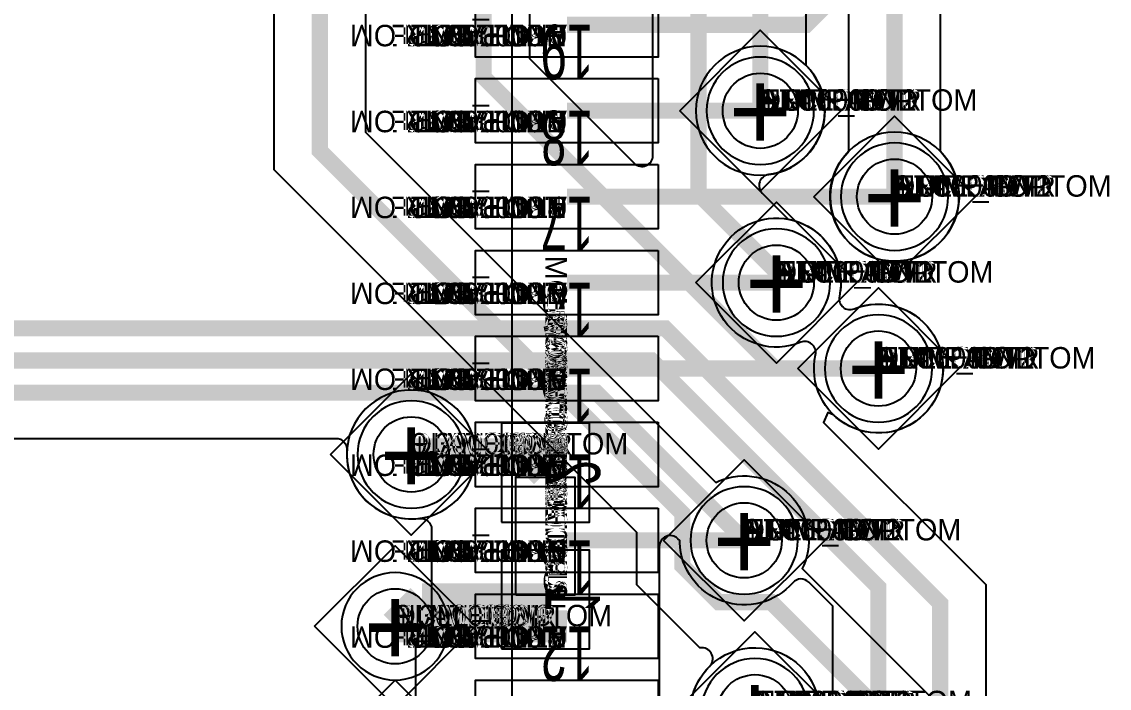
# Model space of a CAD drawing. Extents: x 0 to 323, y 0 to 320.
# Drawn here: x 143.62 to 153.75, y 50.22 to 56.43 of the extents above; entities that cross this region are included whole.
import ezdxf
from ezdxf.enums import TextEntityAlignment as Align

# ---------------------------------------------------------------- set-up
doc = ezdxf.new("R2010")
doc.units = 0
doc.header["$MEASUREMENT"] = 0
doc.layers.get('0').update_dxf_attribs({"linetype": 'CONTINUOUS'})
for name, color, linetype in [('CDN_FIGURES', 7, 'CONTINUOUS'), ('ETCH_BOTTOM', 7, 'CONTINUOUS'), ('ETCH_GND', 3, 'CONTINUOUS'), ('ETCH_INT1', 4, 'CONTINUOUS'), ('ETCH_INT2', 5, 'CONTINUOUS'), ('ETCH_PWR', 6, 'CONTINUOUS'), ('ETCH_TOP', 2, 'CONTINUOUS'), ('MANUFACTURING_NCLEGEND-1-6', 8, 'CONTINUOUS'), ('PACKAGE_GEOMETRY_ASSEMBLY_TOP', 11, 'CONTINUOUS'), ('PACKAGE_GEOMETRY_PIN_NUMBER', 9, 'CONTINUOUS')]:
    doc.layers.add(name, color=color, linetype=linetype)

# ---------------------------------------------------------------- blocks, each defined once
blk = doc.blocks.new('PAD_INFO')
for tag in ['SHAPE_TYPE', 'PAD_HEIGHT', 'PAD_LAYER', 'PAD_TYPE', 'PAD_WIDTH']:
    blk.add_attdef(tag, (0, 0), '', height=0.2)
at = {"flags": 2}
blk.add_attdef('CDN_TYPE', (0, 0), '', height=0.2, dxfattribs=at)
blk = doc.blocks.new('DRILL_INFO')
at = {"flags": 2}
blk.add_attdef('CDN_TYPE', (0, 0), '', height=0.2, dxfattribs=at)
for tag in ['FSHAPE', 'FCHAR', 'DRILL_HEIGHT', 'DIAMETER', 'PLATED', 'DRILL_WIDTH']:
    blk.add_attdef(tag, (0, 0), '', height=0.2)
blk = doc.blocks.new('VIA0700X0300')
at = {"layer": 'ETCH_BOTTOM'}
blk.add_circle((0, 0), 0.35, dxfattribs=at)
at = {"layer": 'ETCH_GND'}
blk.add_circle((0, 0), 0.35, dxfattribs=at)
at = {"layer": 'ETCH_INT1'}
blk.add_circle((0, 0), 0.35, dxfattribs=at)
at = {"layer": 'ETCH_INT2'}
blk.add_circle((0, 0), 0.35, dxfattribs=at)
at = {"layer": 'ETCH_PWR'}
blk.add_circle((0, 0), 0.35, dxfattribs=at)
at = {"layer": 'ETCH_TOP'}
blk.add_circle((0, 0), 0.35, dxfattribs=at)
ref = blk.add_blockref('PAD_INFO', (0, 0))
ref.add_attrib('PAD_LAYER', 'ETCH_TOP', (0, 0), dxfattribs={"height": 0.2})
ref.add_attrib('SHAPE_TYPE', 'NULL', (0, 0), dxfattribs={"height": 0.2})
ref.add_attrib('PAD_TYPE', 'ANTIPAD', (0, 0), dxfattribs={"height": 0.2})
ref.add_attrib('PAD_WIDTH', '0.000000', (0, 0), dxfattribs={"height": 0.2})
ref.add_attrib('PAD_HEIGHT', '0.000000', (0, 0), dxfattribs={"height": 0.2})
ref = blk.add_blockref('PAD_INFO', (0, 0))
ref.add_attrib('PAD_LAYER', 'ETCH_GND', (0, 0), dxfattribs={"height": 0.2})
ref.add_attrib('SHAPE_TYPE', 'NULL', (0, 0), dxfattribs={"height": 0.2})
ref.add_attrib('PAD_TYPE', 'ANTIPAD', (0, 0), dxfattribs={"height": 0.2})
ref.add_attrib('PAD_WIDTH', '0.000000', (0, 0), dxfattribs={"height": 0.2})
ref.add_attrib('PAD_HEIGHT', '0.000000', (0, 0), dxfattribs={"height": 0.2})
ref = blk.add_blockref('PAD_INFO', (0, 0))
ref.add_attrib('PAD_LAYER', 'ETCH_INT1', (0, 0), dxfattribs={"height": 0.2})
ref.add_attrib('SHAPE_TYPE', 'NULL', (0, 0), dxfattribs={"height": 0.2})
ref.add_attrib('PAD_TYPE', 'ANTIPAD', (0, 0), dxfattribs={"height": 0.2})
ref.add_attrib('PAD_WIDTH', '0.000000', (0, 0), dxfattribs={"height": 0.2})
ref.add_attrib('PAD_HEIGHT', '0.000000', (0, 0), dxfattribs={"height": 0.2})
ref = blk.add_blockref('PAD_INFO', (0, 0))
ref.add_attrib('PAD_LAYER', 'ETCH_INT2', (0, 0), dxfattribs={"height": 0.2})
ref.add_attrib('SHAPE_TYPE', 'NULL', (0, 0), dxfattribs={"height": 0.2})
ref.add_attrib('PAD_TYPE', 'ANTIPAD', (0, 0), dxfattribs={"height": 0.2})
ref.add_attrib('PAD_WIDTH', '0.000000', (0, 0), dxfattribs={"height": 0.2})
ref.add_attrib('PAD_HEIGHT', '0.000000', (0, 0), dxfattribs={"height": 0.2})
ref = blk.add_blockref('PAD_INFO', (0, 0))
ref.add_attrib('PAD_LAYER', 'ETCH_PWR', (0, 0), dxfattribs={"height": 0.2})
ref.add_attrib('SHAPE_TYPE', 'NULL', (0, 0), dxfattribs={"height": 0.2})
ref.add_attrib('PAD_TYPE', 'ANTIPAD', (0, 0), dxfattribs={"height": 0.2})
ref.add_attrib('PAD_WIDTH', '0.000000', (0, 0), dxfattribs={"height": 0.2})
ref.add_attrib('PAD_HEIGHT', '0.000000', (0, 0), dxfattribs={"height": 0.2})
ref = blk.add_blockref('PAD_INFO', (0, 0))
ref.add_attrib('PAD_LAYER', 'ETCH_BOTTOM', (0, 0), dxfattribs={"height": 0.2})
ref.add_attrib('SHAPE_TYPE', 'NULL', (0, 0), dxfattribs={"height": 0.2})
ref.add_attrib('PAD_TYPE', 'ANTIPAD', (0, 0), dxfattribs={"height": 0.2})
ref.add_attrib('PAD_WIDTH', '0.000000', (0, 0), dxfattribs={"height": 0.2})
ref.add_attrib('PAD_HEIGHT', '0.000000', (0, 0), dxfattribs={"height": 0.2})
ref = blk.add_blockref('PAD_INFO', (0, 0))
ref.add_attrib('PAD_LAYER', 'ETCH_TOP', (0, 0), dxfattribs={"height": 0.2})
ref.add_attrib('SHAPE_TYPE', 'NULL', (0, 0), dxfattribs={"height": 0.2})
ref.add_attrib('PAD_TYPE', 'THERMAL', (0, 0), dxfattribs={"height": 0.2})
ref.add_attrib('PAD_WIDTH', '0.000000', (0, 0), dxfattribs={"height": 0.2})
ref.add_attrib('PAD_HEIGHT', '0.000000', (0, 0), dxfattribs={"height": 0.2})
ref = blk.add_blockref('PAD_INFO', (0, 0))
ref.add_attrib('PAD_LAYER', 'ETCH_GND', (0, 0), dxfattribs={"height": 0.2})
ref.add_attrib('SHAPE_TYPE', 'NULL', (0, 0), dxfattribs={"height": 0.2})
ref.add_attrib('PAD_TYPE', 'THERMAL', (0, 0), dxfattribs={"height": 0.2})
ref.add_attrib('PAD_WIDTH', '0.000000', (0, 0), dxfattribs={"height": 0.2})
ref.add_attrib('PAD_HEIGHT', '0.000000', (0, 0), dxfattribs={"height": 0.2})
ref = blk.add_blockref('PAD_INFO', (0, 0))
ref.add_attrib('PAD_LAYER', 'ETCH_INT1', (0, 0), dxfattribs={"height": 0.2})
ref.add_attrib('SHAPE_TYPE', 'NULL', (0, 0), dxfattribs={"height": 0.2})
ref.add_attrib('PAD_TYPE', 'THERMAL', (0, 0), dxfattribs={"height": 0.2})
ref.add_attrib('PAD_WIDTH', '0.000000', (0, 0), dxfattribs={"height": 0.2})
ref.add_attrib('PAD_HEIGHT', '0.000000', (0, 0), dxfattribs={"height": 0.2})
ref = blk.add_blockref('PAD_INFO', (0, 0))
ref.add_attrib('PAD_LAYER', 'ETCH_INT2', (0, 0), dxfattribs={"height": 0.2})
ref.add_attrib('SHAPE_TYPE', 'NULL', (0, 0), dxfattribs={"height": 0.2})
ref.add_attrib('PAD_TYPE', 'THERMAL', (0, 0), dxfattribs={"height": 0.2})
ref.add_attrib('PAD_WIDTH', '0.000000', (0, 0), dxfattribs={"height": 0.2})
ref.add_attrib('PAD_HEIGHT', '0.000000', (0, 0), dxfattribs={"height": 0.2})
ref = blk.add_blockref('PAD_INFO', (0, 0))
ref.add_attrib('PAD_LAYER', 'ETCH_PWR', (0, 0), dxfattribs={"height": 0.2})
ref.add_attrib('SHAPE_TYPE', 'NULL', (0, 0), dxfattribs={"height": 0.2})
ref.add_attrib('PAD_TYPE', 'THERMAL', (0, 0), dxfattribs={"height": 0.2})
ref.add_attrib('PAD_WIDTH', '0.000000', (0, 0), dxfattribs={"height": 0.2})
ref.add_attrib('PAD_HEIGHT', '0.000000', (0, 0), dxfattribs={"height": 0.2})
ref = blk.add_blockref('PAD_INFO', (0, 0))
ref.add_attrib('PAD_LAYER', 'ETCH_BOTTOM', (0, 0), dxfattribs={"height": 0.2})
ref.add_attrib('SHAPE_TYPE', 'NULL', (0, 0), dxfattribs={"height": 0.2})
ref.add_attrib('PAD_TYPE', 'THERMAL', (0, 0), dxfattribs={"height": 0.2})
ref.add_attrib('PAD_WIDTH', '0.000000', (0, 0), dxfattribs={"height": 0.2})
ref.add_attrib('PAD_HEIGHT', '0.000000', (0, 0), dxfattribs={"height": 0.2})
ref = blk.add_blockref('PAD_INFO', (0, 0))
ref.add_attrib('PAD_LAYER', 'ETCH_TOP', (0, 0), dxfattribs={"height": 0.2})
ref.add_attrib('SHAPE_TYPE', 'CIRCLE', (0, 0), dxfattribs={"height": 0.2})
ref.add_attrib('PAD_TYPE', 'REGULAR', (0, 0), dxfattribs={"height": 0.2})
ref.add_attrib('PAD_WIDTH', '0.700000', (0, 0), dxfattribs={"height": 0.2})
ref.add_attrib('PAD_HEIGHT', '0.700000', (0, 0), dxfattribs={"height": 0.2})
ref = blk.add_blockref('PAD_INFO', (0, 0))
ref.add_attrib('PAD_LAYER', 'ETCH_GND', (0, 0), dxfattribs={"height": 0.2})
ref.add_attrib('SHAPE_TYPE', 'CIRCLE', (0, 0), dxfattribs={"height": 0.2})
ref.add_attrib('PAD_TYPE', 'REGULAR', (0, 0), dxfattribs={"height": 0.2})
ref.add_attrib('PAD_WIDTH', '0.700000', (0, 0), dxfattribs={"height": 0.2})
ref.add_attrib('PAD_HEIGHT', '0.700000', (0, 0), dxfattribs={"height": 0.2})
ref = blk.add_blockref('PAD_INFO', (0, 0))
ref.add_attrib('PAD_LAYER', 'ETCH_INT1', (0, 0), dxfattribs={"height": 0.2})
ref.add_attrib('SHAPE_TYPE', 'CIRCLE', (0, 0), dxfattribs={"height": 0.2})
ref.add_attrib('PAD_TYPE', 'REGULAR', (0, 0), dxfattribs={"height": 0.2})
ref.add_attrib('PAD_WIDTH', '0.700000', (0, 0), dxfattribs={"height": 0.2})
ref.add_attrib('PAD_HEIGHT', '0.700000', (0, 0), dxfattribs={"height": 0.2})
ref = blk.add_blockref('PAD_INFO', (0, 0))
ref.add_attrib('PAD_LAYER', 'ETCH_INT2', (0, 0), dxfattribs={"height": 0.2})
ref.add_attrib('SHAPE_TYPE', 'CIRCLE', (0, 0), dxfattribs={"height": 0.2})
ref.add_attrib('PAD_TYPE', 'REGULAR', (0, 0), dxfattribs={"height": 0.2})
ref.add_attrib('PAD_WIDTH', '0.700000', (0, 0), dxfattribs={"height": 0.2})
ref.add_attrib('PAD_HEIGHT', '0.700000', (0, 0), dxfattribs={"height": 0.2})
ref = blk.add_blockref('PAD_INFO', (0, 0))
ref.add_attrib('PAD_LAYER', 'ETCH_PWR', (0, 0), dxfattribs={"height": 0.2})
ref.add_attrib('SHAPE_TYPE', 'CIRCLE', (0, 0), dxfattribs={"height": 0.2})
ref.add_attrib('PAD_TYPE', 'REGULAR', (0, 0), dxfattribs={"height": 0.2})
ref.add_attrib('PAD_WIDTH', '0.700000', (0, 0), dxfattribs={"height": 0.2})
ref.add_attrib('PAD_HEIGHT', '0.700000', (0, 0), dxfattribs={"height": 0.2})
ref = blk.add_blockref('PAD_INFO', (0, 0))
ref.add_attrib('PAD_LAYER', 'ETCH_BOTTOM', (0, 0), dxfattribs={"height": 0.2})
ref.add_attrib('SHAPE_TYPE', 'CIRCLE', (0, 0), dxfattribs={"height": 0.2})
ref.add_attrib('PAD_TYPE', 'REGULAR', (0, 0), dxfattribs={"height": 0.2})
ref.add_attrib('PAD_WIDTH', '0.700000', (0, 0), dxfattribs={"height": 0.2})
ref.add_attrib('PAD_HEIGHT', '0.700000', (0, 0), dxfattribs={"height": 0.2})
ref = blk.add_blockref('DRILL_INFO', (0, 0))
ref.add_attrib('DIAMETER', '0.300000', (0, 0), dxfattribs={"height": 0.2})
ref.add_attrib('PLATED', 'PLATED', (0, 0), dxfattribs={"height": 0.2})
ref.add_attrib('FSHAPE', 'DIAMOND', (0, 0), dxfattribs={"height": 0.2})
ref.add_attrib('FCHAR', '+', (0, 0), dxfattribs={"height": 0.2})
ref.add_attrib('DRILL_WIDTH', '1.500000', (0, 0), dxfattribs={"height": 0.2})
ref.add_attrib('DRILL_HEIGHT', '1.500000', (0, 0), dxfattribs={"height": 0.2})
for tag in ['CDN_TYPE', 'PIN']:
    blk.add_attdef(tag, (0, 0), '', height=0.2)
at = {"flags": 2}
for tag in ['PSTKNAME', 'BBV']:
    blk.add_attdef(tag, (0, 0), '', height=0.2, dxfattribs=at)
blk = doc.blocks.new('FIGURE_DIAMOND')
at = {"layer": 'CDN_FIGURES'}
blk.add_lwpolyline([(-0.5, 0), (0, 0.5), (0.5, 0), (0, -0.5)], close=True, dxfattribs=at)
blk = doc.blocks.new('RC1700X0600TS_NS')
at = {"layer": 'ETCH_TOP'}
blk.add_lwpolyline([(-0.85, -0.3), (-0.85, 0.3), (0.85, 0.3), (0.85, -0.3)], close=True, dxfattribs=at)
ref = blk.add_blockref('PAD_INFO', (0, 0))
ref.add_attrib('PAD_LAYER', 'ETCH_TOP', (0, 0), dxfattribs={"height": 0.2})
ref.add_attrib('SHAPE_TYPE', 'NULL', (0, 0), dxfattribs={"height": 0.2})
ref.add_attrib('PAD_TYPE', 'ANTIPAD', (0, 0), dxfattribs={"height": 0.2})
ref.add_attrib('PAD_WIDTH', '0.000000', (0, 0), dxfattribs={"height": 0.2})
ref.add_attrib('PAD_HEIGHT', '0.000000', (0, 0), dxfattribs={"height": 0.2})
ref = blk.add_blockref('PAD_INFO', (0, 0))
ref.add_attrib('PAD_LAYER', 'ETCH_GND', (0, 0), dxfattribs={"height": 0.2})
ref.add_attrib('SHAPE_TYPE', 'NULL', (0, 0), dxfattribs={"height": 0.2})
ref.add_attrib('PAD_TYPE', 'ANTIPAD', (0, 0), dxfattribs={"height": 0.2})
ref.add_attrib('PAD_WIDTH', '0.000000', (0, 0), dxfattribs={"height": 0.2})
ref.add_attrib('PAD_HEIGHT', '0.000000', (0, 0), dxfattribs={"height": 0.2})
ref = blk.add_blockref('PAD_INFO', (0, 0))
ref.add_attrib('PAD_LAYER', 'ETCH_INT1', (0, 0), dxfattribs={"height": 0.2})
ref.add_attrib('SHAPE_TYPE', 'NULL', (0, 0), dxfattribs={"height": 0.2})
ref.add_attrib('PAD_TYPE', 'ANTIPAD', (0, 0), dxfattribs={"height": 0.2})
ref.add_attrib('PAD_WIDTH', '0.000000', (0, 0), dxfattribs={"height": 0.2})
ref.add_attrib('PAD_HEIGHT', '0.000000', (0, 0), dxfattribs={"height": 0.2})
ref = blk.add_blockref('PAD_INFO', (0, 0))
ref.add_attrib('PAD_LAYER', 'ETCH_INT2', (0, 0), dxfattribs={"height": 0.2})
ref.add_attrib('SHAPE_TYPE', 'NULL', (0, 0), dxfattribs={"height": 0.2})
ref.add_attrib('PAD_TYPE', 'ANTIPAD', (0, 0), dxfattribs={"height": 0.2})
ref.add_attrib('PAD_WIDTH', '0.000000', (0, 0), dxfattribs={"height": 0.2})
ref.add_attrib('PAD_HEIGHT', '0.000000', (0, 0), dxfattribs={"height": 0.2})
ref = blk.add_blockref('PAD_INFO', (0, 0))
ref.add_attrib('PAD_LAYER', 'ETCH_PWR', (0, 0), dxfattribs={"height": 0.2})
ref.add_attrib('SHAPE_TYPE', 'NULL', (0, 0), dxfattribs={"height": 0.2})
ref.add_attrib('PAD_TYPE', 'ANTIPAD', (0, 0), dxfattribs={"height": 0.2})
ref.add_attrib('PAD_WIDTH', '0.000000', (0, 0), dxfattribs={"height": 0.2})
ref.add_attrib('PAD_HEIGHT', '0.000000', (0, 0), dxfattribs={"height": 0.2})
ref = blk.add_blockref('PAD_INFO', (0, 0))
ref.add_attrib('PAD_LAYER', 'ETCH_BOTTOM', (0, 0), dxfattribs={"height": 0.2})
ref.add_attrib('SHAPE_TYPE', 'NULL', (0, 0), dxfattribs={"height": 0.2})
ref.add_attrib('PAD_TYPE', 'ANTIPAD', (0, 0), dxfattribs={"height": 0.2})
ref.add_attrib('PAD_WIDTH', '0.000000', (0, 0), dxfattribs={"height": 0.2})
ref.add_attrib('PAD_HEIGHT', '0.000000', (0, 0), dxfattribs={"height": 0.2})
ref = blk.add_blockref('PAD_INFO', (0, 0))
ref.add_attrib('PAD_LAYER', 'ETCH_TOP', (0, 0), dxfattribs={"height": 0.2})
ref.add_attrib('SHAPE_TYPE', 'NULL', (0, 0), dxfattribs={"height": 0.2})
ref.add_attrib('PAD_TYPE', 'THERMAL', (0, 0), dxfattribs={"height": 0.2})
ref.add_attrib('PAD_WIDTH', '0.000000', (0, 0), dxfattribs={"height": 0.2})
ref.add_attrib('PAD_HEIGHT', '0.000000', (0, 0), dxfattribs={"height": 0.2})
ref = blk.add_blockref('PAD_INFO', (0, 0))
ref.add_attrib('PAD_LAYER', 'ETCH_GND', (0, 0), dxfattribs={"height": 0.2})
ref.add_attrib('SHAPE_TYPE', 'NULL', (0, 0), dxfattribs={"height": 0.2})
ref.add_attrib('PAD_TYPE', 'THERMAL', (0, 0), dxfattribs={"height": 0.2})
ref.add_attrib('PAD_WIDTH', '0.000000', (0, 0), dxfattribs={"height": 0.2})
ref.add_attrib('PAD_HEIGHT', '0.000000', (0, 0), dxfattribs={"height": 0.2})
ref = blk.add_blockref('PAD_INFO', (0, 0))
ref.add_attrib('PAD_LAYER', 'ETCH_INT1', (0, 0), dxfattribs={"height": 0.2})
ref.add_attrib('SHAPE_TYPE', 'NULL', (0, 0), dxfattribs={"height": 0.2})
ref.add_attrib('PAD_TYPE', 'THERMAL', (0, 0), dxfattribs={"height": 0.2})
ref.add_attrib('PAD_WIDTH', '0.000000', (0, 0), dxfattribs={"height": 0.2})
ref.add_attrib('PAD_HEIGHT', '0.000000', (0, 0), dxfattribs={"height": 0.2})
ref = blk.add_blockref('PAD_INFO', (0, 0))
ref.add_attrib('PAD_LAYER', 'ETCH_INT2', (0, 0), dxfattribs={"height": 0.2})
ref.add_attrib('SHAPE_TYPE', 'NULL', (0, 0), dxfattribs={"height": 0.2})
ref.add_attrib('PAD_TYPE', 'THERMAL', (0, 0), dxfattribs={"height": 0.2})
ref.add_attrib('PAD_WIDTH', '0.000000', (0, 0), dxfattribs={"height": 0.2})
ref.add_attrib('PAD_HEIGHT', '0.000000', (0, 0), dxfattribs={"height": 0.2})
ref = blk.add_blockref('PAD_INFO', (0, 0))
ref.add_attrib('PAD_LAYER', 'ETCH_PWR', (0, 0), dxfattribs={"height": 0.2})
ref.add_attrib('SHAPE_TYPE', 'NULL', (0, 0), dxfattribs={"height": 0.2})
ref.add_attrib('PAD_TYPE', 'THERMAL', (0, 0), dxfattribs={"height": 0.2})
ref.add_attrib('PAD_WIDTH', '0.000000', (0, 0), dxfattribs={"height": 0.2})
ref.add_attrib('PAD_HEIGHT', '0.000000', (0, 0), dxfattribs={"height": 0.2})
ref = blk.add_blockref('PAD_INFO', (0, 0))
ref.add_attrib('PAD_LAYER', 'ETCH_BOTTOM', (0, 0), dxfattribs={"height": 0.2})
ref.add_attrib('SHAPE_TYPE', 'NULL', (0, 0), dxfattribs={"height": 0.2})
ref.add_attrib('PAD_TYPE', 'THERMAL', (0, 0), dxfattribs={"height": 0.2})
ref.add_attrib('PAD_WIDTH', '0.000000', (0, 0), dxfattribs={"height": 0.2})
ref.add_attrib('PAD_HEIGHT', '0.000000', (0, 0), dxfattribs={"height": 0.2})
ref = blk.add_blockref('PAD_INFO', (0, 0))
ref.add_attrib('PAD_LAYER', 'ETCH_TOP', (0, 0), dxfattribs={"height": 0.2})
ref.add_attrib('SHAPE_TYPE', 'RECTANGLE', (0, 0), dxfattribs={"height": 0.2})
ref.add_attrib('PAD_TYPE', 'REGULAR', (0, 0), dxfattribs={"height": 0.2})
ref.add_attrib('PAD_WIDTH', '1.700000', (0, 0), dxfattribs={"height": 0.2})
ref.add_attrib('PAD_HEIGHT', '0.600000', (0, 0), dxfattribs={"height": 0.2})
ref = blk.add_blockref('PAD_INFO', (0, 0))
ref.add_attrib('PAD_LAYER', 'ETCH_GND', (0, 0), dxfattribs={"height": 0.2})
ref.add_attrib('SHAPE_TYPE', 'NULL', (0, 0), dxfattribs={"height": 0.2})
ref.add_attrib('PAD_TYPE', 'REGULAR', (0, 0), dxfattribs={"height": 0.2})
ref.add_attrib('PAD_WIDTH', '0.000000', (0, 0), dxfattribs={"height": 0.2})
ref.add_attrib('PAD_HEIGHT', '0.000000', (0, 0), dxfattribs={"height": 0.2})
ref = blk.add_blockref('PAD_INFO', (0, 0))
ref.add_attrib('PAD_LAYER', 'ETCH_INT1', (0, 0), dxfattribs={"height": 0.2})
ref.add_attrib('SHAPE_TYPE', 'NULL', (0, 0), dxfattribs={"height": 0.2})
ref.add_attrib('PAD_TYPE', 'REGULAR', (0, 0), dxfattribs={"height": 0.2})
ref.add_attrib('PAD_WIDTH', '0.000000', (0, 0), dxfattribs={"height": 0.2})
ref.add_attrib('PAD_HEIGHT', '0.000000', (0, 0), dxfattribs={"height": 0.2})
ref = blk.add_blockref('PAD_INFO', (0, 0))
ref.add_attrib('PAD_LAYER', 'ETCH_INT2', (0, 0), dxfattribs={"height": 0.2})
ref.add_attrib('SHAPE_TYPE', 'NULL', (0, 0), dxfattribs={"height": 0.2})
ref.add_attrib('PAD_TYPE', 'REGULAR', (0, 0), dxfattribs={"height": 0.2})
ref.add_attrib('PAD_WIDTH', '0.000000', (0, 0), dxfattribs={"height": 0.2})
ref.add_attrib('PAD_HEIGHT', '0.000000', (0, 0), dxfattribs={"height": 0.2})
ref = blk.add_blockref('PAD_INFO', (0, 0))
ref.add_attrib('PAD_LAYER', 'ETCH_PWR', (0, 0), dxfattribs={"height": 0.2})
ref.add_attrib('SHAPE_TYPE', 'NULL', (0, 0), dxfattribs={"height": 0.2})
ref.add_attrib('PAD_TYPE', 'REGULAR', (0, 0), dxfattribs={"height": 0.2})
ref.add_attrib('PAD_WIDTH', '0.000000', (0, 0), dxfattribs={"height": 0.2})
ref.add_attrib('PAD_HEIGHT', '0.000000', (0, 0), dxfattribs={"height": 0.2})
ref = blk.add_blockref('PAD_INFO', (0, 0))
ref.add_attrib('PAD_LAYER', 'ETCH_BOTTOM', (0, 0), dxfattribs={"height": 0.2})
ref.add_attrib('SHAPE_TYPE', 'NULL', (0, 0), dxfattribs={"height": 0.2})
ref.add_attrib('PAD_TYPE', 'REGULAR', (0, 0), dxfattribs={"height": 0.2})
ref.add_attrib('PAD_WIDTH', '0.000000', (0, 0), dxfattribs={"height": 0.2})
ref.add_attrib('PAD_HEIGHT', '0.000000', (0, 0), dxfattribs={"height": 0.2})
ref = blk.add_blockref('DRILL_INFO', (0, 0))
ref.add_attrib('DIAMETER', '0.000000', (0, 0), dxfattribs={"height": 0.2})
ref.add_attrib('PLATED', 'PLATED', (0, 0), dxfattribs={"height": 0.2})
ref.add_attrib('FSHAPE', 'NULL', (0, 0), dxfattribs={"height": 0.2})
ref.add_attrib('DRILL_WIDTH', '0.000000', (0, 0), dxfattribs={"height": 0.2})
ref.add_attrib('DRILL_HEIGHT', '0.000000', (0, 0), dxfattribs={"height": 0.2})
for tag in ['CDN_TYPE', 'PIN']:
    blk.add_attdef(tag, (0, 0), '', height=0.2)
at = {"flags": 2}
for tag in ['PSTKNAME', 'BBV']:
    blk.add_attdef(tag, (0, 0), '', height=0.2, dxfattribs=at)
blk = doc.blocks.new('F177')
at = {"layer": 'PACKAGE_GEOMETRY_ASSEMBLY_TOP'}
blk.add_lwpolyline([(0.51, -21.65), (10.75, -21.65), (10.75, 0.85), (0.51, 0.85)], close=True, dxfattribs=at)
at = {"layer": 'ETCH_TOP'}
ref = blk.add_blockref('RC1700X0600TS_NS', (0, -17.6), dxfattribs=at)
ref.add_attrib('CDN_TYPE', 'PIN', (0, 0), dxfattribs={"height": 0.2})
ref.add_attrib('PIN', '23', (0, 0), dxfattribs={"height": 0.2})
ref = blk.add_blockref('RC1700X0600TS_NS', (0, -16.8), dxfattribs=at)
ref.add_attrib('CDN_TYPE', 'PIN', (0, 0), dxfattribs={"height": 0.2})
ref.add_attrib('PIN', '22', (0, 0), dxfattribs={"height": 0.2})
ref = blk.add_blockref('RC1700X0600TS_NS', (0, -16), dxfattribs=at)
ref.add_attrib('CDN_TYPE', 'PIN', (0, 0), dxfattribs={"height": 0.2})
ref.add_attrib('PIN', '21', (0, 0), dxfattribs={"height": 0.2})
ref = blk.add_blockref('RC1700X0600TS_NS', (0, -15.2), dxfattribs=at)
ref.add_attrib('CDN_TYPE', 'PIN', (0, 0), dxfattribs={"height": 0.2})
ref.add_attrib('PIN', '20', (0, 0), dxfattribs={"height": 0.2})
ref = blk.add_blockref('RC1700X0600TS_NS', (0, -14.4), dxfattribs=at)
ref.add_attrib('CDN_TYPE', 'PIN', (0, 0), dxfattribs={"height": 0.2})
ref.add_attrib('PIN', '19', (0, 0), dxfattribs={"height": 0.2})
ref = blk.add_blockref('RC1700X0600TS_NS', (0, -13.6), dxfattribs=at)
ref.add_attrib('CDN_TYPE', 'PIN', (0, 0), dxfattribs={"height": 0.2})
ref.add_attrib('PIN', '18', (0, 0), dxfattribs={"height": 0.2})
ref = blk.add_blockref('RC1700X0600TS_NS', (0, -12), dxfattribs=at)
ref.add_attrib('CDN_TYPE', 'PIN', (0, 0), dxfattribs={"height": 0.2})
ref.add_attrib('PIN', '16', (0, 0), dxfattribs={"height": 0.2})
ref = blk.add_blockref('RC1700X0600TS_NS', (0, -9.6), dxfattribs=at)
ref.add_attrib('CDN_TYPE', 'PIN', (0, 0), dxfattribs={"height": 0.2})
ref.add_attrib('PIN', '13', (0, 0), dxfattribs={"height": 0.2})
ref = blk.add_blockref('RC1700X0600TS_NS', (0, -8.8), dxfattribs=at)
ref.add_attrib('CDN_TYPE', 'PIN', (0, 0), dxfattribs={"height": 0.2})
ref.add_attrib('PIN', '12', (0, 0), dxfattribs={"height": 0.2})
ref = blk.add_blockref('RC1700X0600TS_NS', (0, -12.8), dxfattribs=at)
ref.add_attrib('CDN_TYPE', 'PIN', (0, 0), dxfattribs={"height": 0.2})
ref.add_attrib('PIN', '17', (0, 0), dxfattribs={"height": 0.2})
ref = blk.add_blockref('RC1700X0600TS_NS', (0, -11.2), dxfattribs=at)
ref.add_attrib('CDN_TYPE', 'PIN', (0, 0), dxfattribs={"height": 0.2})
ref.add_attrib('PIN', '15', (0, 0), dxfattribs={"height": 0.2})
ref = blk.add_blockref('RC1700X0600TS_NS', (0, -10.4), dxfattribs=at)
ref.add_attrib('CDN_TYPE', 'PIN', (0, 0), dxfattribs={"height": 0.2})
ref.add_attrib('PIN', '14', (0, 0), dxfattribs={"height": 0.2})
ref = blk.add_blockref('RC1700X0600TS_NS', (0, -8), dxfattribs=at)
ref.add_attrib('CDN_TYPE', 'PIN', (0, 0), dxfattribs={"height": 0.2})
ref.add_attrib('PIN', '11', (0, 0), dxfattribs={"height": 0.2})
at = {"flags": 2}
for tag in ['SYMBOL_TYPE', 'CDN_TYPE', 'REFDES']:
    blk.add_attdef(tag, (0, 0), '', height=0.2, dxfattribs=at)
blk = doc.blocks.new('RC0920X0820TS')
at = {"layer": 'ETCH_TOP'}
blk.add_lwpolyline([(-0.46, -0.41), (-0.46, 0.41), (0.46, 0.41), (0.46, -0.41)], close=True, dxfattribs=at)
ref = blk.add_blockref('PAD_INFO', (0, 0))
ref.add_attrib('PAD_LAYER', 'ETCH_TOP', (0, 0), dxfattribs={"height": 0.2})
ref.add_attrib('SHAPE_TYPE', 'NULL', (0, 0), dxfattribs={"height": 0.2})
ref.add_attrib('PAD_TYPE', 'ANTIPAD', (0, 0), dxfattribs={"height": 0.2})
ref.add_attrib('PAD_WIDTH', '0.000000', (0, 0), dxfattribs={"height": 0.2})
ref.add_attrib('PAD_HEIGHT', '0.000000', (0, 0), dxfattribs={"height": 0.2})
ref = blk.add_blockref('PAD_INFO', (0, 0))
ref.add_attrib('PAD_LAYER', 'ETCH_GND', (0, 0), dxfattribs={"height": 0.2})
ref.add_attrib('SHAPE_TYPE', 'NULL', (0, 0), dxfattribs={"height": 0.2})
ref.add_attrib('PAD_TYPE', 'ANTIPAD', (0, 0), dxfattribs={"height": 0.2})
ref.add_attrib('PAD_WIDTH', '0.000000', (0, 0), dxfattribs={"height": 0.2})
ref.add_attrib('PAD_HEIGHT', '0.000000', (0, 0), dxfattribs={"height": 0.2})
ref = blk.add_blockref('PAD_INFO', (0, 0))
ref.add_attrib('PAD_LAYER', 'ETCH_INT1', (0, 0), dxfattribs={"height": 0.2})
ref.add_attrib('SHAPE_TYPE', 'NULL', (0, 0), dxfattribs={"height": 0.2})
ref.add_attrib('PAD_TYPE', 'ANTIPAD', (0, 0), dxfattribs={"height": 0.2})
ref.add_attrib('PAD_WIDTH', '0.000000', (0, 0), dxfattribs={"height": 0.2})
ref.add_attrib('PAD_HEIGHT', '0.000000', (0, 0), dxfattribs={"height": 0.2})
ref = blk.add_blockref('PAD_INFO', (0, 0))
ref.add_attrib('PAD_LAYER', 'ETCH_INT2', (0, 0), dxfattribs={"height": 0.2})
ref.add_attrib('SHAPE_TYPE', 'NULL', (0, 0), dxfattribs={"height": 0.2})
ref.add_attrib('PAD_TYPE', 'ANTIPAD', (0, 0), dxfattribs={"height": 0.2})
ref.add_attrib('PAD_WIDTH', '0.000000', (0, 0), dxfattribs={"height": 0.2})
ref.add_attrib('PAD_HEIGHT', '0.000000', (0, 0), dxfattribs={"height": 0.2})
ref = blk.add_blockref('PAD_INFO', (0, 0))
ref.add_attrib('PAD_LAYER', 'ETCH_PWR', (0, 0), dxfattribs={"height": 0.2})
ref.add_attrib('SHAPE_TYPE', 'NULL', (0, 0), dxfattribs={"height": 0.2})
ref.add_attrib('PAD_TYPE', 'ANTIPAD', (0, 0), dxfattribs={"height": 0.2})
ref.add_attrib('PAD_WIDTH', '0.000000', (0, 0), dxfattribs={"height": 0.2})
ref.add_attrib('PAD_HEIGHT', '0.000000', (0, 0), dxfattribs={"height": 0.2})
ref = blk.add_blockref('PAD_INFO', (0, 0))
ref.add_attrib('PAD_LAYER', 'ETCH_BOTTOM', (0, 0), dxfattribs={"height": 0.2})
ref.add_attrib('SHAPE_TYPE', 'NULL', (0, 0), dxfattribs={"height": 0.2})
ref.add_attrib('PAD_TYPE', 'ANTIPAD', (0, 0), dxfattribs={"height": 0.2})
ref.add_attrib('PAD_WIDTH', '0.000000', (0, 0), dxfattribs={"height": 0.2})
ref.add_attrib('PAD_HEIGHT', '0.000000', (0, 0), dxfattribs={"height": 0.2})
ref = blk.add_blockref('PAD_INFO', (0, 0))
ref.add_attrib('PAD_LAYER', 'ETCH_TOP', (0, 0), dxfattribs={"height": 0.2})
ref.add_attrib('SHAPE_TYPE', 'NULL', (0, 0), dxfattribs={"height": 0.2})
ref.add_attrib('PAD_TYPE', 'THERMAL', (0, 0), dxfattribs={"height": 0.2})
ref.add_attrib('PAD_WIDTH', '0.000000', (0, 0), dxfattribs={"height": 0.2})
ref.add_attrib('PAD_HEIGHT', '0.000000', (0, 0), dxfattribs={"height": 0.2})
ref = blk.add_blockref('PAD_INFO', (0, 0))
ref.add_attrib('PAD_LAYER', 'ETCH_GND', (0, 0), dxfattribs={"height": 0.2})
ref.add_attrib('SHAPE_TYPE', 'NULL', (0, 0), dxfattribs={"height": 0.2})
ref.add_attrib('PAD_TYPE', 'THERMAL', (0, 0), dxfattribs={"height": 0.2})
ref.add_attrib('PAD_WIDTH', '0.000000', (0, 0), dxfattribs={"height": 0.2})
ref.add_attrib('PAD_HEIGHT', '0.000000', (0, 0), dxfattribs={"height": 0.2})
ref = blk.add_blockref('PAD_INFO', (0, 0))
ref.add_attrib('PAD_LAYER', 'ETCH_INT1', (0, 0), dxfattribs={"height": 0.2})
ref.add_attrib('SHAPE_TYPE', 'NULL', (0, 0), dxfattribs={"height": 0.2})
ref.add_attrib('PAD_TYPE', 'THERMAL', (0, 0), dxfattribs={"height": 0.2})
ref.add_attrib('PAD_WIDTH', '0.000000', (0, 0), dxfattribs={"height": 0.2})
ref.add_attrib('PAD_HEIGHT', '0.000000', (0, 0), dxfattribs={"height": 0.2})
ref = blk.add_blockref('PAD_INFO', (0, 0))
ref.add_attrib('PAD_LAYER', 'ETCH_INT2', (0, 0), dxfattribs={"height": 0.2})
ref.add_attrib('SHAPE_TYPE', 'NULL', (0, 0), dxfattribs={"height": 0.2})
ref.add_attrib('PAD_TYPE', 'THERMAL', (0, 0), dxfattribs={"height": 0.2})
ref.add_attrib('PAD_WIDTH', '0.000000', (0, 0), dxfattribs={"height": 0.2})
ref.add_attrib('PAD_HEIGHT', '0.000000', (0, 0), dxfattribs={"height": 0.2})
ref = blk.add_blockref('PAD_INFO', (0, 0))
ref.add_attrib('PAD_LAYER', 'ETCH_PWR', (0, 0), dxfattribs={"height": 0.2})
ref.add_attrib('SHAPE_TYPE', 'NULL', (0, 0), dxfattribs={"height": 0.2})
ref.add_attrib('PAD_TYPE', 'THERMAL', (0, 0), dxfattribs={"height": 0.2})
ref.add_attrib('PAD_WIDTH', '0.000000', (0, 0), dxfattribs={"height": 0.2})
ref.add_attrib('PAD_HEIGHT', '0.000000', (0, 0), dxfattribs={"height": 0.2})
ref = blk.add_blockref('PAD_INFO', (0, 0))
ref.add_attrib('PAD_LAYER', 'ETCH_BOTTOM', (0, 0), dxfattribs={"height": 0.2})
ref.add_attrib('SHAPE_TYPE', 'NULL', (0, 0), dxfattribs={"height": 0.2})
ref.add_attrib('PAD_TYPE', 'THERMAL', (0, 0), dxfattribs={"height": 0.2})
ref.add_attrib('PAD_WIDTH', '0.000000', (0, 0), dxfattribs={"height": 0.2})
ref.add_attrib('PAD_HEIGHT', '0.000000', (0, 0), dxfattribs={"height": 0.2})
ref = blk.add_blockref('PAD_INFO', (0, 0))
ref.add_attrib('PAD_LAYER', 'ETCH_TOP', (0, 0), dxfattribs={"height": 0.2})
ref.add_attrib('SHAPE_TYPE', 'RECTANGLE', (0, 0), dxfattribs={"height": 0.2})
ref.add_attrib('PAD_TYPE', 'REGULAR', (0, 0), dxfattribs={"height": 0.2})
ref.add_attrib('PAD_WIDTH', '0.920000', (0, 0), dxfattribs={"height": 0.2})
ref.add_attrib('PAD_HEIGHT', '0.820000', (0, 0), dxfattribs={"height": 0.2})
ref = blk.add_blockref('PAD_INFO', (0, 0))
ref.add_attrib('PAD_LAYER', 'ETCH_GND', (0, 0), dxfattribs={"height": 0.2})
ref.add_attrib('SHAPE_TYPE', 'NULL', (0, 0), dxfattribs={"height": 0.2})
ref.add_attrib('PAD_TYPE', 'REGULAR', (0, 0), dxfattribs={"height": 0.2})
ref.add_attrib('PAD_WIDTH', '0.000000', (0, 0), dxfattribs={"height": 0.2})
ref.add_attrib('PAD_HEIGHT', '0.000000', (0, 0), dxfattribs={"height": 0.2})
ref = blk.add_blockref('PAD_INFO', (0, 0))
ref.add_attrib('PAD_LAYER', 'ETCH_INT1', (0, 0), dxfattribs={"height": 0.2})
ref.add_attrib('SHAPE_TYPE', 'NULL', (0, 0), dxfattribs={"height": 0.2})
ref.add_attrib('PAD_TYPE', 'REGULAR', (0, 0), dxfattribs={"height": 0.2})
ref.add_attrib('PAD_WIDTH', '0.000000', (0, 0), dxfattribs={"height": 0.2})
ref.add_attrib('PAD_HEIGHT', '0.000000', (0, 0), dxfattribs={"height": 0.2})
ref = blk.add_blockref('PAD_INFO', (0, 0))
ref.add_attrib('PAD_LAYER', 'ETCH_INT2', (0, 0), dxfattribs={"height": 0.2})
ref.add_attrib('SHAPE_TYPE', 'NULL', (0, 0), dxfattribs={"height": 0.2})
ref.add_attrib('PAD_TYPE', 'REGULAR', (0, 0), dxfattribs={"height": 0.2})
ref.add_attrib('PAD_WIDTH', '0.000000', (0, 0), dxfattribs={"height": 0.2})
ref.add_attrib('PAD_HEIGHT', '0.000000', (0, 0), dxfattribs={"height": 0.2})
ref = blk.add_blockref('PAD_INFO', (0, 0))
ref.add_attrib('PAD_LAYER', 'ETCH_PWR', (0, 0), dxfattribs={"height": 0.2})
ref.add_attrib('SHAPE_TYPE', 'NULL', (0, 0), dxfattribs={"height": 0.2})
ref.add_attrib('PAD_TYPE', 'REGULAR', (0, 0), dxfattribs={"height": 0.2})
ref.add_attrib('PAD_WIDTH', '0.000000', (0, 0), dxfattribs={"height": 0.2})
ref.add_attrib('PAD_HEIGHT', '0.000000', (0, 0), dxfattribs={"height": 0.2})
ref = blk.add_blockref('PAD_INFO', (0, 0))
ref.add_attrib('PAD_LAYER', 'ETCH_BOTTOM', (0, 0), dxfattribs={"height": 0.2})
ref.add_attrib('SHAPE_TYPE', 'NULL', (0, 0), dxfattribs={"height": 0.2})
ref.add_attrib('PAD_TYPE', 'REGULAR', (0, 0), dxfattribs={"height": 0.2})
ref.add_attrib('PAD_WIDTH', '0.000000', (0, 0), dxfattribs={"height": 0.2})
ref.add_attrib('PAD_HEIGHT', '0.000000', (0, 0), dxfattribs={"height": 0.2})
ref = blk.add_blockref('DRILL_INFO', (0, 0))
ref.add_attrib('DIAMETER', '0.000000', (0, 0), dxfattribs={"height": 0.2})
ref.add_attrib('PLATED', 'PLATED', (0, 0), dxfattribs={"height": 0.2})
ref.add_attrib('FSHAPE', 'NULL', (0, 0), dxfattribs={"height": 0.2})
ref.add_attrib('DRILL_WIDTH', '0.000000', (0, 0), dxfattribs={"height": 0.2})
ref.add_attrib('DRILL_HEIGHT', '0.000000', (0, 0), dxfattribs={"height": 0.2})
for tag in ['CDN_TYPE', 'PIN']:
    blk.add_attdef(tag, (0, 0), '', height=0.2)
at = {"flags": 2}
for tag in ['PSTKNAME', 'BBV']:
    blk.add_attdef(tag, (0, 0), '', height=0.2, dxfattribs=at)
blk = doc.blocks.new('F270')
at = {"layer": 'PACKAGE_GEOMETRY_ASSEMBLY_TOP'}
blk.add_lwpolyline([(0.04, -0.275), (1.14, -0.275), (1.14, 0.275), (0.04, 0.275)], close=True, dxfattribs=at)
at = {"layer": 'ETCH_TOP'}
ref = blk.add_blockref('RC0920X0820TS', (0, 0), dxfattribs=at)
ref.add_attrib('CDN_TYPE', 'PIN', (0, 0), dxfattribs={"height": 0.2})
ref.add_attrib('PIN', '1', (0, 0), dxfattribs={"height": 0.2})
ref = blk.add_blockref('RC0920X0820TS', (1.18, 0), dxfattribs=at)
ref.add_attrib('CDN_TYPE', 'PIN', (0, 0), dxfattribs={"height": 0.2})
ref.add_attrib('PIN', '2', (0, 0), dxfattribs={"height": 0.2})
at = {"flags": 2}
for tag in ['SYMBOL_TYPE', 'CDN_TYPE', 'REFDES']:
    blk.add_attdef(tag, (0, 0), '', height=0.2, dxfattribs=at)

msp = doc.modelspace()

# ---------------------------------------------------------------- linework, layer by layer
at = {"layer": 'ETCH_BOTTOM'}
for points, format in [([(151.75, 54.8, 0.15, 0.15, 0), (151.75, 56.862, 0.15, 0.15, 0), (147.187, 61.425, 0.15, 0.15, 0), (122.488, 61.425, 0.15, 0.15, 0), (121.838, 60.775, 0.15, 0.15, 0), (121.525, 60.775, 0.15, 0.15, 0), (120.9, 60.15, 0.15, 0.15, 0)], "xyseb"), ([(124.45, 60.85, 0.15, 0.15, 0), (147.338, 60.85, 0.15, 0.15, 0), (150.5, 57.688, 0.15, 0.15, 0), (150.5, 55.6, 0.15, 0.15, 0)], "xyseb"), ([(150.65, 54, 0.15, 0.15, 0), (150.65, 54.1, 0.15, 0.15, 0), (149.925, 54.825, 0.15, 0.15, 0), (149.925, 57.838, 0.15, 0.15, 0), (147.538, 60.225, 0.15, 0.15, 0), (124.725, 60.225, 0.15, 0.15, 0), (124.35, 59.85, 0.15, 0.15, 0)], "xyseb"), ([(126.286, 59), (146.964, 59), (148.35, 57.614), (148.35, 56.088), (149.327, 55.111, 0.668179), (149.5, 55.183), (149.5, 57.662), (147.901, 59.261, 0.434813), (147.753, 59.256, -0.71944), (146.701, 59.691, 0.434609), (146.6, 59.8), (124.95, 59.8)], "xyb"), ([(121.1, 52.35, 0.15, 0.15, 0), (123.475, 54.725, 0.15, 0.15, 0), (123.475, 55.588, 0.15, 0.15, 0), (126.462, 58.575, 0.15, 0.15, 0), (146.788, 58.575, 0.15, 0.15, 0), (147.925, 57.438, 0.15, 0.15, 0), (147.925, 55.912, 0.15, 0.15, 0), (150.637, 53.2, 0.15, 0.15, 0), (151.6, 53.2, 0.15, 0.15, 0)], "xyseb"), ([(152.175, 57.038), (152.175, 55.224), (152.189, 55.209, -2.301014), (151.311, 55.209), (151.325, 55.224), (151.325, 56.686)], "xyb"), ([(150.925, 56.841), (150.925, 56.024), (150.939, 56.009, -0.610581), (150.577, 55.005, 0.622329), (150.519, 54.833), (150.761, 54.59), (150.776, 54.587, -0.415612), (151.236, 53.871, 0.604077), (151.374, 53.756, -1.826478), (151.191, 52.761), (151.184, 52.767), (151.129, 52.79), (151.09, 52.698), (152.6, 51.189), (152.6, 48.786)], "xyb"), ([(110.9, 40.3, 0.15, 0.15, 0), (112.05, 39.15, 0.15, 0.15, 0), (112.05, 36.887, 0.15, 0.15, 0), (114.162, 34.775, 0.15, 0.15, 0), (114.738, 34.775, 0.15, 0.15, 0), (115.5, 35.537, 0.15, 0.15, 0), (115.5, 37.613, 0.15, 0.15, 0), (119.162, 41.275, 0.15, 0.15, 0), (124.888, 41.275, 0.15, 0.15, 0), (137.188, 53.575, 0.15, 0.15, 0), (149.613, 53.575, 0.15, 0.15, 0), (152.175, 51.013, 0.15, 0.15, 0), (152.175, 48.962, 0.15, 0.15, 0), (151.838, 48.625, 0.15, 0.15, 0), (151.575, 48.625, 0.15, 0.15, 0), (150.55, 47.6, 0.15, 0.15, 0)], "xyseb"), ([(110.2, 36.55, 0.15, 0.15, 0), (111.2, 36.55, 0.15, 0.15, 0), (113.275, 34.475, 0.15, 0.15, 0), (114.862, 34.475, 0.15, 0.15, 0), (115.8, 35.412, 0.15, 0.15, 0), (115.8, 36.137, 0.15, 0.15, 0), (119.669, 40.006, 0.15, 0.15, 0), (124.044, 40.006, 0.15, 0.15, 0), (137.312, 53.275, 0.15, 0.15, 0), (149.488, 53.275, 0.15, 0.15, 0), (151.6, 51.163, 0.15, 0.15, 0), (151.6, 49.2, 0.15, 0.15, 0)], "xyseb"), ([(108.9, 38.8, 0.15, 0.15, 0), (109.213, 38.8, 0.15, 0.15, 0), (109.975, 38.038, 0.15, 0.15, 0), (109.975, 37.562, 0.15, 0.15, 0), (109.625, 37.212, 0.15, 0.15, 0), (109.625, 36.312, 0.15, 0.15, 0), (111.762, 34.175, 0.15, 0.15, 0), (114.987, 34.175, 0.15, 0.15, 0), (116.1, 35.288, 0.15, 0.15, 0), (116.1, 36.013, 0.15, 0.15, 0), (119.518, 39.431, 0.15, 0.15, 0), (123.893, 39.431, 0.15, 0.15, 0), (137.437, 52.975, 0.15, 0.15, 0), (148.975, 52.975, 0.15, 0.15, 0), (150.35, 51.6, 0.15, 0.15, 0)], "xyseb"), ([(138.91, 52.55), (146.55, 52.55, -0.434609), (146.651, 52.441, 0.472763), (147.326, 51.805, -0.451786), (147.44, 51.704), (147.44, 50.66), (147.29, 50.66), (147.29, 49.001), (147.24, 49, 0.983472), (147.24, 47.8), (147.29, 47.799), (147.29, 47.397), (147.183, 47.397), (146.223, 46.438, -0.668179), (146.05, 46.509), (146.05, 46.818), (146.085, 46.829, 0.726862), (146.085, 47.971), (146.05, 47.982), (146.05, 49.65), (140.05, 49.65)], "xyb"), ([(147.25, 52.4, 0.3, 0.3, 0), (148.33, 52.4, 0.3, 0.3, 0), (148.5, 52.23, 0.3, 0.3, 0)], "xyseb"), ([(151.175, 49.624), (151.175, 50.987), (150.951, 51.211, 0.434813), (150.803, 51.206, -0.680805), (149.75, 51.579), (149.75, 51.599), (149.733, 51.616, 0.668179), (149.56, 51.544), (149.56, 49.94)], "xyb"), ([(147.1, 50.8, 0.3, 0.3, 0), (147.35, 51.05, 0.3, 0.3, 0)], "xyseb"), ([(147.35, 51.05, 0.3, 0.3, 0), (148.5, 51.05, 0.3, 0.3, 0)], "xyseb"), ([(149.85, 50.021, -2.301111), (150.471, 49.4)], "xyb")]:
    msp.add_lwpolyline(points, format=format, dxfattribs=at)
at = {"layer": 'ETCH_GND'}
for points in [[(151, 55.6, 1), (150, 55.6, 1)], [(152.25, 54.8, 1), (151.25, 54.8, 1)], [(151.15, 54, 1), (150.15, 54, 1)], [(152.1, 53.2, 1), (151.1, 53.2, 1)], [(147.75, 52.4, 1), (146.75, 52.4, 1)], [(150.85, 51.6, 1), (149.85, 51.6, 1)], [(150.95, 50, 1), (149.95, 50, 1)]]:
    msp.add_lwpolyline(points, format="xyb", close=True, dxfattribs=at)
at = {"layer": 'ETCH_INT1'}
for points, format in [([(113.7, 36.05, 0.15, 0.15, 0), (115.599, 37.949, 0.15, 0.15, 0), (145.668, 37.949, 0.15, 0.15, 0), (149.355, 41.636, 0.15, 0.15, 0), (149.355, 42.218, 0.15, 0.15, 0), (149.692, 42.555, 0.15, 0.15, 0), (150.274, 42.555, 0.15, 0.15, 0), (153.223, 45.504, 0.15, 0.15, 0), (153.223, 48.403, 0.15, 0.15, 0), (150.601, 51.025, 0.15, 0.15, 0), (150.112, 51.025, 0.15, 0.15, 0), (149.775, 51.362, 0.15, 0.15, 0), (149.775, 51.851, 0.15, 0.15, 0), (146.4, 55.226, 0.15, 0.15, 0), (146.4, 58, 0.15, 0.15, 0)], "xyseb"), ([(151.017, 49.802, -1.25782), (150.028, 50.426, 0.669944), (149.956, 50.6), (149.936, 50.6), (149.35, 51.186), (149.35, 51.675), (145.975, 55.05), (145.975, 57.576)], "xyb"), ([(146.825, 56.641), (146.825, 55.402), (150.087, 52.14), (150.118, 52.154, -0.671114), (150.904, 51.368), (150.89, 51.337), (153.648, 48.579), (153.648, 45.328), (150.498, 42.177), (150.506, 42.148, -0.592648), (149.762, 41.404), (149.733, 41.412), (145.844, 37.524), (134.95, 37.524), (134.95, 33.9), (117.682, 33.9)], "xyb")]:
    msp.add_lwpolyline(points, format=format, dxfattribs=at)
for points in [[(151.1, 55.6, 1), (149.9, 55.6, 1)], [(152.35, 54.8, 1), (151.15, 54.8, 1)], [(151.374, 53.756, -4.052972), (151.014, 53.329, 0.604077), (150.876, 53.444, -4.052972), (151.236, 53.871, 0.604077), (151.374, 53.756)], [(147.85, 52.4, 1), (146.65, 52.4, 1)]]:
    msp.add_lwpolyline(points, format="xyb", close=True, dxfattribs=at)
at = {"layer": 'ETCH_INT2'}
for points in [[(151, 55.6, 1), (150, 55.6, 1)], [(152.25, 54.8, 1), (151.25, 54.8, 1)], [(151.15, 54, 1), (150.15, 54, 1)], [(152.1, 53.2, 1), (151.1, 53.2, 1)], [(147.75, 52.4, 1), (146.75, 52.4, 1)], [(150.85, 51.6, 1), (149.85, 51.6, 1)], [(150.95, 50, 1), (149.95, 50, 1)]]:
    msp.add_lwpolyline(points, format="xyb", close=True, dxfattribs=at)
at = {"layer": 'ETCH_PWR'}
for points in [[(151, 55.6, 1), (150, 55.6, 1)], [(152.25, 54.8, 1), (151.25, 54.8, 1)], [(151.15, 54, 1), (150.15, 54, 1)], [(152.1, 53.2, 1), (151.1, 53.2, 1)], [(150.85, 51.6, 1), (149.85, 51.6, 1)], [(147.6, 50.8, 1), (146.6, 50.8, 1)], [(150.95, 50, 1), (149.95, 50, 1)]]:
    msp.add_lwpolyline(points, format="xyb", close=True, dxfattribs=at)
at = {"layer": 'ETCH_TOP'}
for points in [[(122.85, 63.35, 0.15, 0.15, 0), (123.987, 63.35, 0.15, 0.15, 0), (127.012, 66.375, 0.15, 0.15, 0), (148.715, 66.375, 0.15, 0.15, 0), (151.5, 63.59, 0.15, 0.15, 0), (151.5, 56.972, 0.15, 0.15, 0), (150.928, 56.4, 0.15, 0.15, 0), (148.7, 56.4, 0.15, 0.15, 0)], [(148.7, 55.6, 0.15, 0.15, 0), (150.5, 55.6, 0.15, 0.15, 0)], [(148.7, 54.8, 0.15, 0.15, 0), (151.75, 54.8, 0.15, 0.15, 0)], [(148.7, 54, 0.15, 0.15, 0), (150.65, 54, 0.15, 0.15, 0)], [(148.7, 53.2, 0.15, 0.15, 0), (151.6, 53.2, 0.15, 0.15, 0)], [(148.7, 52.4, 0.3, 0.3, 0), (147.25, 52.4, 0.3, 0.3, 0)], [(148.7, 51.6, 0.15, 0.15, 0), (150.35, 51.6, 0.15, 0.15, 0)], [(148.7, 50.8, 0.3, 0.3, 0), (147.1, 50.8, 0.3, 0.3, 0)]]:
    msp.add_lwpolyline(points, format="xyseb", dxfattribs=at)

# ---------------------------------------------------------------- block references
at = {"rotation": 180}
msp.add_blockref('F177', (148.7, 42), dxfattribs=at)
at = {"xscale": -1, "rotation": 270}
msp.add_blockref('F270', (148.5, 51.05), dxfattribs=at)
at = {"layer": 'ETCH_TOP'}
for p in [(150.5, 55.6), (151.75, 54.8), (150.65, 54), (151.6, 53.2), (147.25, 52.4), (150.35, 51.6), (147.1, 50.8), (150.45, 50)]:
    msp.add_blockref('VIA0700X0300', p, dxfattribs=at)
at = {"layer": 'MANUFACTURING_NCLEGEND-1-6', "xscale": 1.5, "yscale": 1.5}
for p in [(150.5, 55.6), (151.75, 54.8), (150.65, 54), (151.6, 53.2), (147.25, 52.4), (150.35, 51.6), (147.1, 50.8), (150.45, 50), (147.1, 49.55)]:
    msp.add_blockref('FIGURE_DIAMOND', p, dxfattribs=at)

# ---------------------------------------------------------------- texts
at = {"layer": 'MANUFACTURING_NCLEGEND-1-6'}
for p in [(150.5, 55.6), (151.75, 54.8), (150.65, 54), (151.6, 53.2), (147.25, 52.4), (150.35, 51.6), (147.1, 50.8), (150.45, 50)]:
    msp.add_text('+', height=0.75, dxfattribs=at).set_placement(p, align=Align.MIDDLE_CENTER)
at = {"layer": 'PACKAGE_GEOMETRY_PIN_NUMBER', "width": 0.649606}
for s, p in [('19', (148.7, 56.4)), ('18', (148.7, 55.6)), ('17', (148.7, 54.8)), ('16', (148.7, 54)), ('15', (148.7, 53.2)), ('14', (148.7, 52.4)), ('13', (148.7, 51.6)), ('12', (148.7, 50.8))]:
    msp.add_text(s, height=0.508, rotation=180, dxfattribs=at).set_placement(p, align=Align.CENTER)
at = {"layer": 'PACKAGE_GEOMETRY_PIN_NUMBER', "text_generation_flag": 2, "width": 0.649606}
for s, p in [('2', (148.5, 52.23)), ('1', (148.5, 51.05))]:
    msp.add_text(s, height=0.508, rotation=270, dxfattribs=at).set_placement(p, align=Align.CENTER)

doc.saveas('drawing.dxf')
